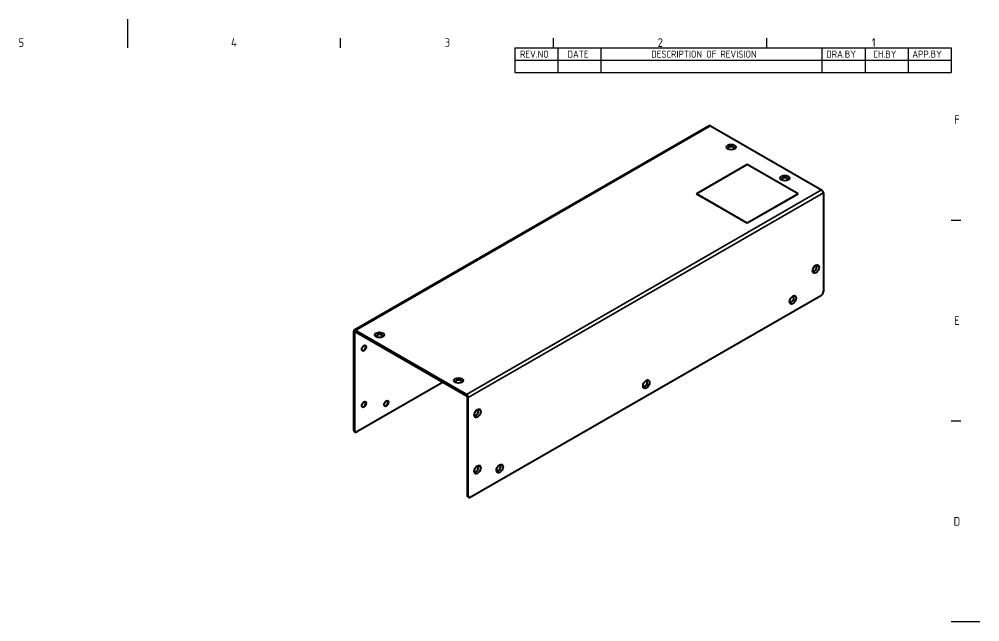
# Model space of a CAD drawing. Header units: millimetres. Extents: x 0 to 1188, y 0 to 840.
# Drawn here: x 519 to 1188, y 420 to 840 of the extents above; entities that cross this region are included whole.
import ezdxf

# ---------------------------------------------------------------- set-up
doc = ezdxf.new("R2010")
doc.units = ezdxf.units.MM
doc.header["$LTSCALE"] = 2
doc.layers.get('0').update_dxf_attribs({"color": 3, "lineweight": 25})
for name, color, linetype, lineweight in [('가시적인 것(ISO)', 3, 'Continuous', 40), ('가시적인 좁은 것(ISO)', 3, 'Continuous', 35), ('경계(ISO)', 7, 'Continuous', 25), ('기호(ISO)', 5, 'Continuous', 25)]:
    doc.layers.add(name, color=color, linetype=linetype, lineweight=lineweight)
doc.styles.add('ISO ProportionalPSTEK', font='isocp.shx')
doc.styles.add('문자 텍스트_PSTEK_POSCO', font='isocp.shx')

# ---------------------------------------------------------------- blocks, each defined once
blk = doc.blocks.new('경계 Default Border')
at = {"layer": '경계(ISO)'}
for p, q in [((371.25, 410), (371.25, 413.4)), ((445.5, 410), (445.5, 413.4)), ((519.75, 410), (519.75, 413.4)), ((584, 350), (587.4, 350)), ((584, 280), (587.4, 280))]:
    blk.add_line(p, q, dxfattribs=at)
at = {"layer": '경계(ISO)', "flags": 128}
for points in [[(297, 420), (297, 410)], [(594, 210), (584, 210)]]:
    blk.add_lwpolyline(points, dxfattribs=at)
at = {"layer": '경계(ISO)', "color": 2, "char_height": 3, "attachment_point": 7, "style": '문자 텍스트_PSTEK_POSCO'}
for s, insert in [('5', (259.02, 410.37)), ('4', (333.1, 410.4)), ('3', (407.54, 410.37)), ('2', (481.75, 410.37)), ('1', (556.36, 410.4)), ('F', (585.04, 383.5)), ('E', (585.04, 313.47)), ('D', (584.88, 243.47))]:
    blk.add_mtext(s, dxfattribs=dict(at, insert=insert))
blk = doc.blocks.new('리비전 내역')
at = {"layer": '기호(ISO)'}
for p, q in [((432, 410), (584, 410)), ((432, 410), (432, 405.72)), ((447, 410), (447, 405.72)), ((462, 410), (462, 405.72)), ((539, 410), (539, 405.72)), ((554, 410), (554, 405.72)), ((569, 410), (569, 405.72)), ((584, 410), (584, 405.72)), ((432, 405.72), (584, 405.72)), ((432, 405.72), (432, 401.44)), ((447, 405.72), (447, 401.44)), ((462, 405.72), (462, 401.44)), ((539, 405.72), (539, 401.44)), ((554, 405.72), (554, 401.44)), ((569, 405.72), (569, 401.44)), ((584, 405.72), (584, 401.44)), ((432, 401.44), (584, 401.44))]:
    blk.add_line(p, q, dxfattribs=at)
at = {"layer": '기호(ISO)', "color": 2, "char_height": 2.5, "attachment_point": 7, "style": 'ISO ProportionalPSTEK'}
for s, insert in [('REV.NO', (433.79, 406.58)), ('DATE', (450.31, 406.58)), ('DESCRIPTION OF REVISION', (479.51, 406.58)), ('DRA.BY', (540.48, 406.58)), ('CH.BY', (556.86, 406.58)), ('APP.BY', (570.48, 406.58))]:
    blk.add_mtext(s, dxfattribs=dict(at, insert=insert))

msp = doc.modelspace()

# ---------------------------------------------------------------- linework, layer by layer
at = {"layer": '가시적인 것(ISO)'}
for p, q in [((999.442, 765.719), (751.955, 623.201)), ((1000.29, 765.636), (1077.789, 721.007)), ((1025.958, 738.68), (990.603, 718.32)), ((1061.314, 718.32), (1025.958, 738.68)), ((990.603, 718.279), (990.603, 718.32)), ((990.603, 718.32), (1025.958, 697.96)), ((1025.958, 697.919), (990.603, 718.279)), ((1025.958, 697.96), (1061.314, 718.32)), ((1061.314, 718.279), (1025.958, 697.919)), ((1061.314, 718.279), (1061.314, 718.32)), ((1078.991, 718.925), (1078.991, 650.169)), ((1025.958, 697.919), (1025.958, 697.96)), ((832.918, 506.83), (1077.577, 647.72)), ((830.302, 578.489), (752.803, 623.117)), ((751.601, 622.42), (751.601, 553.664)), ((752.449, 553.175), (752.449, 621.931)), ((752.803, 622.136), (830.302, 577.507)), ((813.922, 586.94), (753.864, 552.355)), ((830.655, 576.895), (830.655, 508.139)), ((831.504, 507.651), (831.504, 576.406)), ((752.017, 552.745), (752.865, 552.256)), ((831.071, 507.221), (831.92, 506.732))]:
    msp.add_line(p, q, dxfattribs=at)
for centre, major_axis, ratio, start_param, end_param in [((1000.29, 764.246), (-0.848, 1.473), 0.5780931, 5.4997209, 6.2831853), ((1014.645, 749.955), (2.15, 0), 0.5758617, 5.7347068, 9.9732565), ((1014.645, 749.873), (2.15, 0), 0.5758617, 0.0330221, 3.1085705), ((1052.121, 728.374), (2.15, 0), 0.5758617, 5.7347068, 9.9732565), ((1052.121, 728.292), (2.15, 0), 0.5758617, 0.0330221, 3.1085705), ((1077.789, 719.617), (-0.848, 1.473), 0.5780931, 3.9289245, 5.4997209), ((1072.91, 666.285), (-1.073, -1.863), 0.5780931, 5.7261971, 9.9817661), ((1072.839, 666.326), (-1.073, -1.863), 0.5780931, 0.0328312, 3.1087615), ((1077.577, 649.355), (-0.998, -1.733), 0.5780931, 0.7834645, 2.3542608), ((1057, 644.86), (-1.073, -1.863), 0.5780931, 5.7261971, 9.9817661), ((1056.93, 644.901), (-1.073, -1.863), 0.5780931, 0.0328312, 3.1087615), ((752.803, 621.727), (-0.848, 1.473), 0.5780931, 5.4997209, 7.0705172), ((752.803, 621.727), (-0.25, 0.433), 0.5780931, 5.4997209, 7.0705172), ((769.632, 619.042), (2.15, 0), 0.5758617, 5.7347068, 9.9732565), ((769.632, 618.96), (2.15, 0), 0.5758617, 0.0330221, 3.1085705), ((758.743, 610.839), (-1.073, -1.863), 0.5780931, 0.0328312, 3.1087615), ((757.965, 611.287), (1.622, 2.816), 0.5780931, 4.116134, 5.308644), ((824.786, 587.281), (2.15, 0), 0.5758617, 5.7347068, 9.9732565), ((824.786, 587.199), (2.15, 0), 0.5758617, 0.0330221, 3.1085705), ((954.823, 586.02), (-1.073, -1.863), 0.5780931, 5.7261971, 9.9817661), ((954.753, 586.061), (-1.073, -1.863), 0.5780931, 0.0328312, 3.1087615), ((830.302, 577.099), (0.848, -1.473), 0.5780931, 0.7873319, 2.3581282), ((830.302, 577.099), (-0.25, 0.433), 0.5780931, 3.9289245, 5.4997209), ((758.743, 571.597), (-1.073, -1.863), 0.5780931, 0.0328312, 3.1087615), ((757.965, 572.045), (1.622, 2.816), 0.5780931, 4.116134, 5.308644), ((774.299, 572.298), (-1.073, -1.863), 0.5780931, 0.0328312, 3.1087615), ((773.521, 572.746), (1.622, 2.816), 0.5780931, 4.116134, 5.308644), ((837.09, 565.722), (-1.073, -1.863), 0.5780931, 5.7261971, 9.9817661), ((837.019, 565.762), (-1.073, -1.863), 0.5780931, 0.0328312, 3.1087615), ((753.015, 554.478), (-0.998, -1.733), 0.5780931, 5.4958534, 6.2831853), ((753.864, 553.99), (-0.998, -1.733), 0.5780931, 5.4958534, 7.0666498), ((852.646, 527.18), (-1.073, -1.863), 0.5780931, 5.7261971, 9.9817661), ((852.576, 527.221), (-1.073, -1.863), 0.5780931, 0.0328312, 3.1087615), ((837.09, 526.479), (-1.073, -1.863), 0.5780931, 5.7261971, 9.9817661), ((837.019, 526.52), (-1.073, -1.863), 0.5780931, 0.0328312, 3.1087615), ((832.07, 508.954), (-0.998, -1.733), 0.5780931, 5.4958534, 6.2831853), ((832.918, 508.465), (-0.998, -1.733), 0.5780931, 5.4958534, 7.0666498)]:
    msp.add_ellipse(centre, major_axis=major_axis, ratio=ratio, start_param=start_param, end_param=end_param, dxfattribs=at)
for centre, major_axis, ratio in [((1014.645, 750.855), (-3.25, 0), 0.5758617), ((1052.121, 729.273), (-3.25, 0), 0.5758617), ((1073.688, 665.837), (-1.622, -2.816), 0.5780931), ((1057.778, 644.412), (-1.622, -2.816), 0.5780931), ((769.632, 619.941), (-3.25, 0), 0.5758617), ((758.813, 610.798), (-1.073, -1.863), 0.5780931), ((824.786, 588.18), (-3.25, 0), 0.5758617), ((955.601, 585.572), (-1.622, -2.816), 0.5780931), ((758.813, 571.556), (-1.073, -1.863), 0.5780931), ((774.37, 572.257), (-1.073, -1.863), 0.5780931), ((837.868, 565.274), (-1.622, -2.816), 0.5780931), ((837.868, 526.031), (-1.622, -2.816), 0.5780931), ((853.424, 526.732), (-1.622, -2.816), 0.5780931)]:
    msp.add_ellipse(centre, major_axis=major_axis, ratio=ratio, dxfattribs=at)
at = {"layer": '가시적인 좁은 것(ISO)'}
for p, q in [((752.803, 623.117), (1000.29, 765.636)), ((1077.789, 721.007), (830.302, 578.489)), ((831.504, 576.406), (1078.991, 718.925)), ((752.449, 621.931), (752.804, 622.135)), ((752.449, 553.175), (751.601, 553.664)), ((831.504, 507.651), (830.655, 508.139))]:
    msp.add_line(p, q, dxfattribs=at)

# ---------------------------------------------------------------- block references
at = {"xscale": 2, "yscale": 2, "zscale": 2}
msp.add_blockref('경계 Default Border', (0, 0), dxfattribs=at)
at = {"layer": '기호(ISO)', "xscale": 2, "yscale": 2, "zscale": 2}
msp.add_blockref('리비전 내역', (0, 0), dxfattribs=at)

doc.saveas('drawing.dxf')
